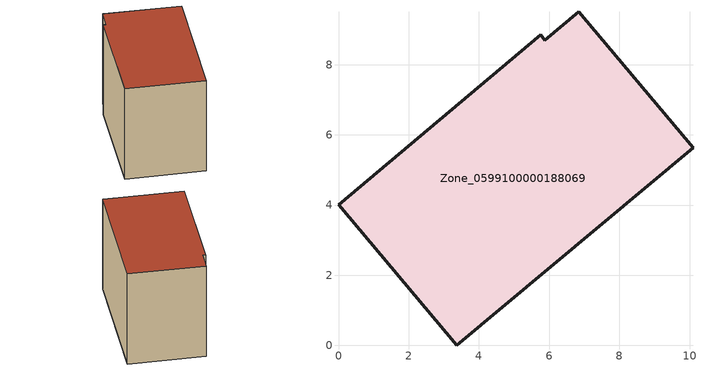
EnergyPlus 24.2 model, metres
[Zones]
Zone_0599100000188069
 floor ground (C_G): 3.37,0 0,4.01 5.76,8.85 5.87,8.7 6.84,9.51 10.1,5.63 z0
 wall outside (C_F): 10.1,5.63 6.84,9.51 5.87,8.7 5.76,8.85 0,4.01 3.37,0 10.1,5.63 z0:6.83
 roof outside (C_R): 0,4.01 3.37,0 10.1,5.63 6.84,9.51 5.87,8.7 5.76,8.85 z6.83
[BUILDING]
Pand.0599100000188069: North Axis=0; Terrain=City; Loads Convergence Tolerance Value=0.04; Temperature Convergence Tolerance Value=0.4; Solar Distribution=FullExterior; Maximum Number of Warmup Days=25; Minimum Number of Warmup Days=1
[Site:Location]
Rotterdam.The.Hague.AP_ZH_NLD Design_Conditions: Latitude=51.96; Longitude=4.45; Time Zone=1; Elevation=-4.5
[SITE:GROUNDTEMPERATURE:BUILDINGSURFACE]
18, 18, 18, 18, 18, 18, 18, 18, 18, 18, 18, 18
[MATERIAL] Thermal Absorptance=0.9; Solar Absorptance=0.7; Visible Absorptance=0.7
Name | Roughness | Thickness | Conductivity | Density | Specific Heat
G.TC.1946 | MediumSmooth | 0.15 | 1 | 540 | 1210
F.TC.1946 | Rough | 0.3 | 0.857143 | 1920 | 840
R.TC.1946 | MediumRough | 0.2 | 0.909091 | 1500 | 1000
[CONSTRUCTION]
C_G: G.TC.1946
C_F: F.TC.1946
C_R: R.TC.1946
[ZONE]
Zone_0599100000188069: Type=1; Multiplier=1; Ceiling Height=Autocalculate; Volume=Autocalculate; Floor Area=autocalculate; Part of Total Floor Area=Yes
[ZONEINFILTRATION:DESIGNFLOWRATE]
Infil_Zone_0599100000188069: Zone or ZoneList or Space or SpaceList=Zone_0599100000188069; Schedule=AlwaysOn; Design Flow Rate Calculation Method=Flow/Area; Flow Rate per Floor Area=0.003; Constant Term Coefficient=1; Temperature Term Coefficient=0; Velocity Term Coefficient=0; Velocity Squared Term Coefficient=0
[HVACTEMPLATE:ZONE:IDEALLOADSAIRSYSTEM]
Zone_0599100000188069: Maximum Heating Supply Air Temperature=50; Minimum Cooling Supply Air Temperature=13; Maximum Heating Supply Air Humidity Ratio=0.0156; Minimum Cooling Supply Air Humidity Ratio=0.0077; Heating Limit=NoLimit; Cooling Limit=NoLimit; Dehumidification Control Type=ConstantSensibleHeatRatio; Cooling Sensible Heat Ratio=0.7; Dehumidification Setpoint=60; Humidification Control Type=None; Humidification Setpoint=30; Outdoor Air Method=None; Outdoor Air Flow Rate per Person=0.00944; Outdoor Air Flow Rate per Zone Floor Area=0; Outdoor Air Flow Rate per Zone=0; Demand Controlled Ventilation Type=None; Outdoor Air Economizer Type=NoEconomizer; Heat Recovery Type=None; Sensible Heat Recovery Effectiveness=0.7; Latent Heat Recovery Effectiveness=0.65
[ZONECONTROL:THERMOSTAT]
ThermostatControl_Zone_0599100000188069: Zone or ZoneList=Zone_0599100000188069; Control Type Schedule=DualSetpointControlType; Control 1=Thermostat_Zone_0599100000188069; Temperature Difference Between Cutout And Setpoint=0
[THERMOSTATSETPOINT:DUALSETPOINT]
Thermostat_Zone_0599100000188069: Heating Setpoint Temperature Schedule=HeatingSetpoint_Zone_0599100000188069; Cooling Setpoint Temperature Schedule=CoolingSetpoint_Zone_0599100000188069
[SCHEDULE:COMPACT]
HeatingSetpoint_Zone_0599100000188069: Through: 12/31, For: AllDays, Until: 24:00, 21
CoolingSetpoint_Zone_0599100000188069: Through: 12/31, For: AllDays, Until: 24:00, 24
DualSetpointControlType: Through: 12/31, For: AllDays, Until: 24:00, 4
AlwaysOn: Through: 12/31, For: AllDays, Until: 24:00, 1
